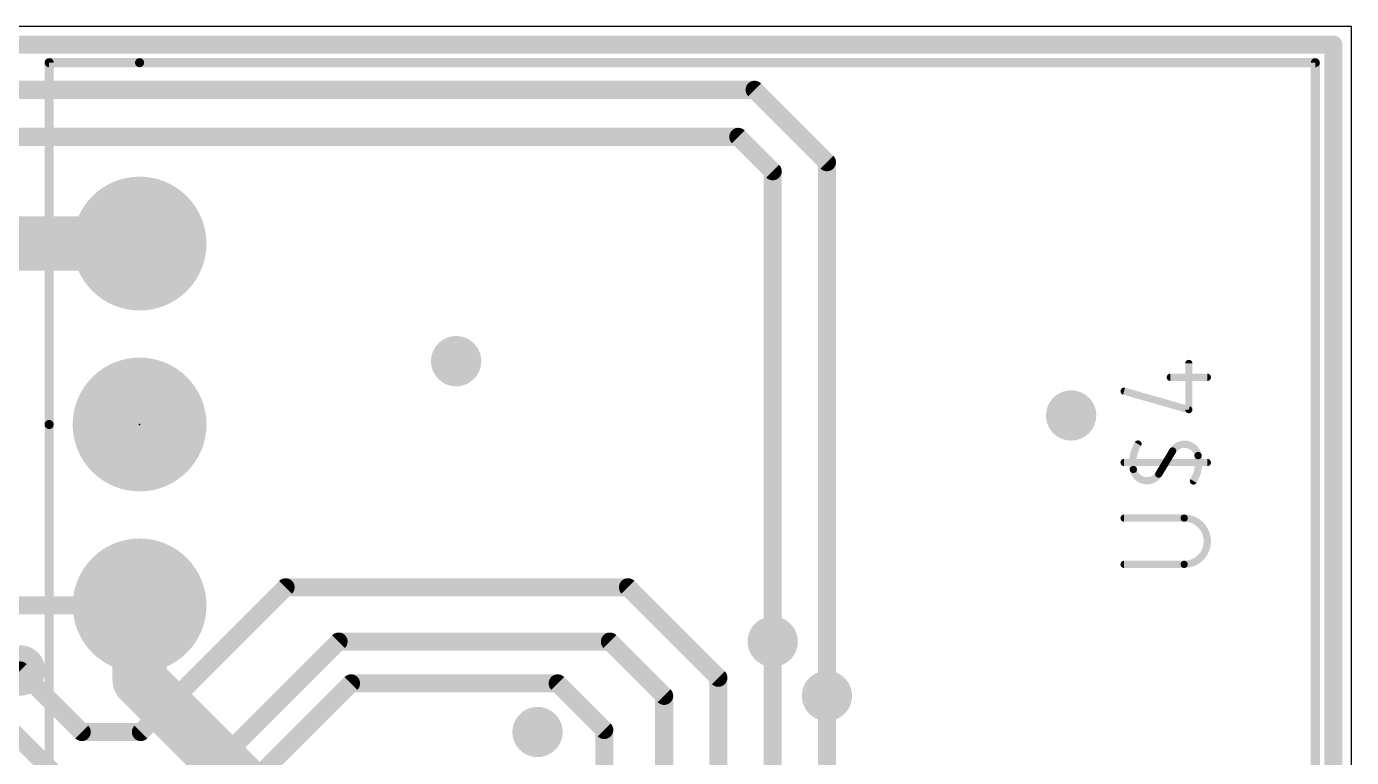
# Model space of a CAD drawing. Extents: x 0 to 1.42, y 0 to 1.2.
# Drawn here: x 0.667 to 1.4, y 0.796 to 1.2 of the extents above; entities that cross this region are included whole.
import ezdxf

# ---------------------------------------------------------------- set-up
doc = ezdxf.new("R2010")
doc.units = 0
for name, color, linetype in [('1', 12, 'CONTINUOUS'), ('16', 132, 'CONTINUOUS'), ('17', 110, 'CONTINUOUS'), ('18', 110, 'CONTINUOUS'), ('20', 31, 'CONTINUOUS'), ('21', 253, 'CONTINUOUS'), ('23', 53, 'CONTINUOUS'), ('25', 253, 'CONTINUOUS')]:
    doc.layers.add(name, color=color, linetype=linetype)

# ---------------------------------------------------------------- blocks, each defined once
blk = doc.blocks.new('ROUNDP')
at = {"const_width": 0.5}
blk.add_lwpolyline([(0, -0.25, 1), (0, 0.25, 1), (0, -0.25)], format="xyb", dxfattribs=at)
blk = doc.blocks.new('ROUNDV')
at = {"const_width": 0.5}
blk.add_lwpolyline([(0, -0.25, 1), (0, 0.25, 1), (0, -0.25)], format="xyb", dxfattribs=at)

msp = doc.modelspace()

# ---------------------------------------------------------------- linework, layer by layer
at = {"layer": '1'}
for points, const_width in [([(1.39, 1.19), (0.01, 1.19)], 0.01), ([(1.39, 0.01), (1.39, 1.19)], 0.01), ([(0.59, 1.08), (0.73, 1.08)], 0.03), ([(0.730711, 0.81), (0.810711, 0.89)], 0.01), ([(0.810711, 0.89), (1, 0.89)], 0.01), ([(1, 0.89), (1.05, 0.84)], 0.01), ([(0.49, 0.88), (0.73, 0.88)], 0.01), ([(0.76, 0.78), (0.84, 0.86)], 0.01), ([(0.84, 0.86), (0.99, 0.86)], 0.01), ([(0.99, 0.86), (1.02, 0.83)], 0.01), ([(1.08, 0.86), (1.08, 0.756142)], 0.01), ([(0.664014, 0.844014), (0.698028, 0.81)], 0.01), ([(1.05, 0.84), (1.05, 0.757638)], 0.01), ([(0.759292, 0.749292), (0.84689, 0.83689)], 0.01), ([(0.84689, 0.83689), (0.961138, 0.83689)], 0.01), ([(0.961138, 0.83689), (0.98689, 0.811138)], 0.01), ([(0.64, 0.83), (0.69, 0.78)], 0.01), ([(1.02, 0.83), (1.02, 0.759134)], 0.01), ([(1.11, 0.83), (1.11, 0.757008)], 0.01), ([(0.698028, 0.81), (0.730711, 0.81)], 0.01), ([(0.98689, 0.811138), (0.98689, 0.75752)], 0.01)]:
    msp.add_lwpolyline(points, dxfattribs=dict(at, const_width=const_width))
for points, const_width in [([(1.3925, 1.19, 1), (1.3875, 1.19)], 0.005), ([(1.39, 1.1875, 1), (1.39, 1.1925)], 0.005), ([(0.73, 1.0725, 1), (0.73, 1.0875)], 0.015), ([(0.810711, 0.8925, 1), (0.810711, 0.8875)], 0.005), ([(0.812479, 0.888232, 1), (0.808943, 0.891768)], 0.005), ([(1.001768, 0.891768, 1), (0.998232, 0.888232)], 0.005), ([(1, 0.8875, 1), (1, 0.8925)], 0.005), ([(0.73, 0.8775, 1), (0.73, 0.8825)], 0.005), ([(0.84, 0.8625, 1), (0.84, 0.8575)], 0.005), ([(0.841768, 0.858232, 1), (0.838232, 0.861768)], 0.005), ([(0.991768, 0.861768, 1), (0.988232, 0.858232)], 0.005), ([(0.99, 0.8575, 1), (0.99, 0.8625)], 0.005), ([(1.0825, 0.86, 1), (1.0775, 0.86)], 0.005), ([(0.665782, 0.845782, 1), (0.662246, 0.842246)], 0.005), ([(1.0525, 0.84, 1), (1.0475, 0.84)], 0.005), ([(1.048232, 0.838232, 1), (1.051768, 0.841768)], 0.005), ([(0.84689, 0.83939, 1), (0.84689, 0.83439)], 0.005), ([(0.848658, 0.835122, 1), (0.845122, 0.838658)], 0.005), ([(0.962906, 0.838658, 1), (0.959371, 0.835122)], 0.005), ([(0.961138, 0.83439, 1), (0.961138, 0.83939)], 0.005), ([(1.0225, 0.83, 1), (1.0175, 0.83)], 0.005), ([(1.018232, 0.828232, 1), (1.021768, 0.831768)], 0.005), ([(1.1125, 0.83, 1), (1.1075, 0.83)], 0.005), ([(0.698028, 0.8125, 1), (0.698028, 0.8075)], 0.005), ([(0.69626, 0.808232, 1), (0.699796, 0.811768)], 0.005), ([(0.728943, 0.811768, 1), (0.732479, 0.808232)], 0.005), ([(0.730711, 0.8075, 1), (0.730711, 0.8125)], 0.005), ([(0.98939, 0.811138, 1), (0.98439, 0.811138)], 0.005), ([(0.985122, 0.809371, 1), (0.988658, 0.812906)], 0.005)]:
    msp.add_lwpolyline(points, format="xyb", dxfattribs=dict(at, const_width=const_width))
at = {"layer": '16'}
for points, const_width in [([(1.39, 1.19), (0.01, 1.19)], 0.01), ([(1.39, 0.01), (1.39, 1.19)], 0.01), ([(0.645, 1.165), (1.07, 1.165)], 0.01), ([(1.07, 1.165), (1.11, 1.125)], 0.01), ([(0.659, 1.139), (1.061, 1.139)], 0.01), ([(1.061, 1.139), (1.08, 1.12)], 0.01), ([(1.11, 1.125), (1.11, 0.83)], 0.01), ([(1.08, 1.12), (1.08, 0.86)], 0.01), ([(0.73, 0.88), (0.73, 0.83874)], 0.03), ([(0.73, 0.83874), (0.80937, 0.75937)], 0.03), ([(0.664014, 0.844014), (0.655986, 0.844014)], 0.01)]:
    msp.add_lwpolyline(points, dxfattribs=dict(at, const_width=const_width))
for points, const_width in [([(1.3925, 1.19, 1), (1.3875, 1.19)], 0.005), ([(1.39, 1.1875, 1), (1.39, 1.1925)], 0.005), ([(1.071768, 1.166768, 1), (1.068232, 1.163232)], 0.005), ([(1.07, 1.1625, 1), (1.07, 1.1675)], 0.005), ([(1.062768, 1.140768, 1), (1.059232, 1.137232)], 0.005), ([(1.061, 1.1365, 1), (1.061, 1.1415)], 0.005), ([(1.1125, 1.125, 1), (1.1075, 1.125)], 0.005), ([(1.108232, 1.123232, 1), (1.111768, 1.126768)], 0.005), ([(1.0825, 1.12, 1), (1.0775, 1.12)], 0.005), ([(1.078232, 1.118232, 1), (1.081768, 1.121768)], 0.005), ([(0.7375, 0.88, 1), (0.7225, 0.88)], 0.015), ([(1.0775, 0.86, 1), (1.0825, 0.86)], 0.005), ([(0.735303, 0.844043, 1), (0.724697, 0.833437)], 0.015), ([(0.664014, 0.841514, 1), (0.664014, 0.846514)], 0.005), ([(0.7225, 0.83874, 1), (0.7375, 0.83874)], 0.015), ([(1.1075, 0.83, 1), (1.1125, 0.83)], 0.005)]:
    msp.add_lwpolyline(points, format="xyb", dxfattribs=dict(at, const_width=const_width))
at = {"layer": '20'}
for p, q in [((1.4, 1.2), (0, 1.2)), ((1.4, 0), (1.4, 1.2))]:
    msp.add_line(p, q, dxfattribs=at)
at = {"layer": '21', "const_width": 0.005}
for points in [[(0.68, 0.98), (0.68, 1.18)], [(0.68, 1.18), (0.73, 1.18)], [(0.73, 1.18), (1.38, 1.18)], [(1.38, 1.18), (1.38, 0.78)], [(0.68, 0.98), (0.68, 0.78)]]:
    msp.add_lwpolyline(points, dxfattribs=at)
at = {"layer": '21', "const_width": 0.0025}
for points in [[(0.68125, 1.18, 1), (0.67875, 1.18)], [(0.68, 1.18125, 1), (0.68, 1.17875)], [(0.73, 1.18125, 1), (0.73, 1.17875)], [(0.73, 1.17875, 1), (0.73, 1.18125)], [(1.38125, 1.18, 1), (1.37875, 1.18)], [(1.38, 1.17875, 1), (1.38, 1.18125)], [(0.68125, 0.98, 1), (0.67875, 0.98)], [(0.67875, 0.98, 1), (0.68125, 0.98)]]:
    msp.add_lwpolyline(points, format="xyb", dxfattribs=at)
at = {"layer": '23'}
msp.add_point((0.73, 0.98), dxfattribs=at)
at = {"layer": '25', "const_width": 0.004}
for points in [[(1.310061, 0.988193), (1.310061, 1.013748)], [(1.299839, 1.006081), (1.320283, 1.006081)], [(1.274283, 0.998415), (1.310061, 0.988193)], [(1.297283, 0.95897), (1.301117, 0.965359)], [(1.320283, 0.95897), (1.274283, 0.95897)], [(1.297283, 0.95897), (1.29345, 0.952581)], [(1.307506, 0.928248), (1.274283, 0.928248)], [(1.274283, 0.902693), (1.307506, 0.902693)]]:
    msp.add_lwpolyline(points, dxfattribs=at)
at = {"layer": '25'}
for points, const_width in [([(1.311061, 1.013748, 1), (1.309061, 1.013748)], 0.002), ([(1.299839, 1.007081, 1), (1.299839, 1.005081)], 0.002), ([(1.320283, 1.005081, 1), (1.320283, 1.007081)], 0.002), ([(1.274558, 0.999376, 1), (1.274009, 0.997453)], 0.002), ([(1.309061, 0.988193, 1), (1.311061, 0.988193)], 0.002), ([(1.309787, 0.987231, 1), (1.310336, 0.989154)], 0.002), ([(1.28195, 0.969193, 0.182261), (1.279395, 0.955137)], 0.004), ([(1.282808, 0.968678, 1), (1.281093, 0.969707)], 0.002), ([(1.315172, 0.962804, 0.691667), (1.301117, 0.965359)], 0.004), ([(1.301974, 0.964845, 1), (1.300259, 0.965874)], 0.002), ([(1.274283, 0.95997, 1), (1.274283, 0.95797)], 0.002), ([(1.296426, 0.959485, 1), (1.298141, 0.958456)], 0.002), ([(1.298141, 0.958456, 1), (1.296426, 0.959485)], 0.002), ([(1.300259, 0.965874, 1), (1.301974, 0.964845)], 0.002), ([(1.312617, 0.948748, 0.182258), (1.315172, 0.962804)], 0.004), ([(1.316156, 0.962983, 1), (1.314189, 0.962624)], 0.002), ([(1.314189, 0.962624, 1), (1.316156, 0.962983)], 0.002), ([(1.320283, 0.95797, 1), (1.320283, 0.95997)], 0.002), ([(1.279395, 0.955137, 0.691674), (1.29345, 0.952581)], 0.004), ([(1.280378, 0.955317, 1), (1.278411, 0.954957)], 0.002), ([(1.278411, 0.954957, 1), (1.280378, 0.955317)], 0.002), ([(1.292593, 0.953096, 1), (1.294308, 0.952067)], 0.002), ([(1.294308, 0.952067, 1), (1.292593, 0.953096)], 0.002), ([(1.311759, 0.949263, 1), (1.313474, 0.948234)], 0.002), ([(1.274283, 0.929248, 1), (1.274283, 0.927248)], 0.002), ([(1.307506, 0.902693, 1), (1.307506, 0.928248)], 0.004), ([(1.307506, 0.929248, 1), (1.307506, 0.927248)], 0.002), ([(1.307506, 0.927248, 1), (1.307506, 0.929248)], 0.002), ([(1.274283, 0.903693, 1), (1.274283, 0.901693)], 0.002), ([(1.307506, 0.903693, 1), (1.307506, 0.901693)], 0.002), ([(1.307506, 0.901693, 1), (1.307506, 0.903693)], 0.002)]:
    msp.add_lwpolyline(points, format="xyb", dxfattribs=dict(at, const_width=const_width))

# ---------------------------------------------------------------- block references
at = {"layer": '17'}
for p, xscale, yscale in [((0.73, 1.08), 0.074, 0.074), ((0.73, 1.08), 0.074, 0.074), ((0.73, 1.08), 0.06, 0.06), ((0.73, 0.98), 0.074, 0.074), ((0.73, 0.98), 0.074, 0.074), ((0.73, 0.98), 0.06, 0.06), ((0.73, 0.88), 0.074, 0.074), ((0.73, 0.88), 0.074, 0.074), ((0.73, 0.88), 0.06, 0.06)]:
    msp.add_blockref('ROUNDP', p, dxfattribs=dict(at, xscale=xscale, yscale=yscale))
at = {"layer": '18', "xscale": 0.02778, "yscale": 0.02778}
for p in [(0.905, 1.015), (0.905, 1.015), (1.245, 0.985), (1.245, 0.985), (1.08, 0.86), (1.08, 0.86), (0.664014, 0.844014), (0.664014, 0.844014), (1.11, 0.83), (1.11, 0.83), (0.95, 0.81), (0.95, 0.81)]:
    msp.add_blockref('ROUNDV', p, dxfattribs=at)

doc.saveas('drawing.dxf')
